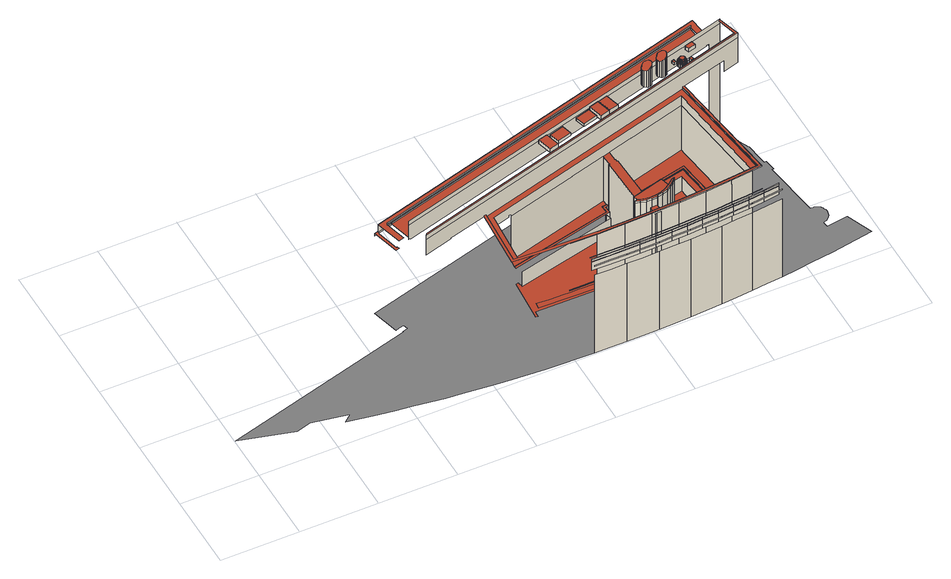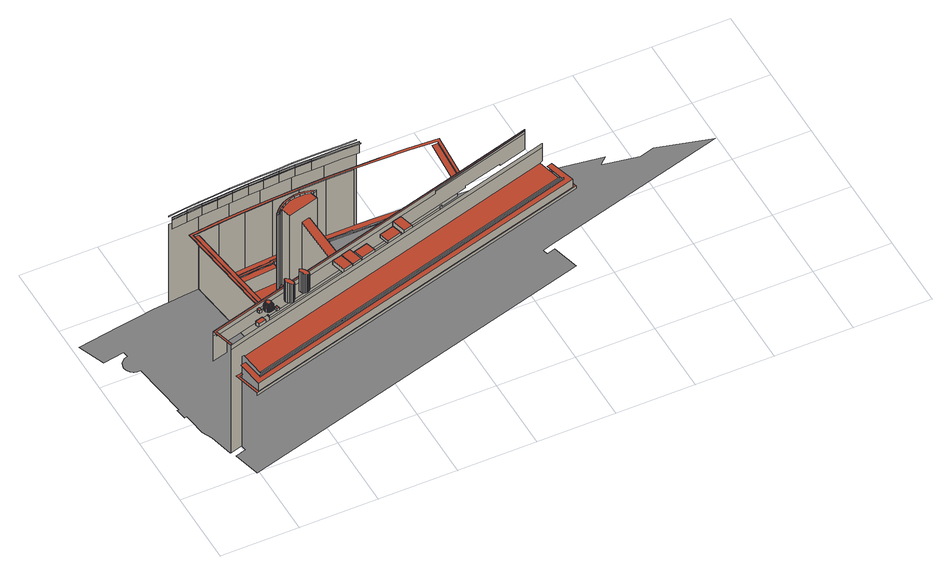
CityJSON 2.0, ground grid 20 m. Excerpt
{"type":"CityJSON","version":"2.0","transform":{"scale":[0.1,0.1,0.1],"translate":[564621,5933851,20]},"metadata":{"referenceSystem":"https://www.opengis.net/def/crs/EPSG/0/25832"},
"CityObjects":{
"building1":{"type":"Building","attributes":{"Grundfläche 2D":"5459.755037","Grundhöhe NN":"20.637"},"children":["building1-1","building1-2","building1-3","building1-4","building1-5","building1-6","building1-7","building1-8","building1-9","building1-10","building1-11","building1-12"],"geometry":[{"type":"MultiSurface","lod":"3","boundaries":[[[0,1,2,3,4,5]],[[6,7,8,9,10,11]],[[12,13,14,15,16,17,18,19,20]],[[21,22,23,24,25,26,27,28]],[[29,30,31,32,33,34,35,36,37,38]],[[39,40,41,42,43,44,45,46,47,48,49,50,51,52,53,54,55,56,57,58,59,60,61,62]],[[36,35,34,33,32,63,64,65,66,67]],[[68,69,19,18,17,16,70,71]],[[72,73,74,75,76,77]],[[78,79,80,81,82,83,84,85]],[[86,40,39,87]],[[86,87,88,89]],[[90,91,92,1,0,93]],[[94,95,96,7,6,97]],[[48,47,46,98,99,100,101,102,50,49]],[[103,104,105,106]],[[107,108,109,110,111,112,113,114,115,116]],[[16,117,118,70]],[[119,120,121,122,123,124,36,67,125,126,127,128,129,130,131]],[[132,133,134,135,37,36,124,123,122,121,120,119,136,137,138]],[[117,16,15,139]],[[140,24,23,141]],[[142,143,144,145]],[[146,147,148,149]],[[150,151,152,153,154,137,136,155,156,157,158,159,160,161,162,163,164,165,166,167,168,169,170,171,172,145,144,173,174,175,176]],[[177,178,179,180,181,182]],[[183,184,178,177,182,185]],[[186,187,188,189,190]],[[129,128,98]],[[46,45,191,98]],[[191,129,98]],[[84,83,192,193,194,195]],[[107,196,197,108]],[[198,191,45,44]],[[199,112,111,200,201,202,203,204]],[[205,41,40,86]],[[206,129,191]],[[206,131,130,129]],[[207,119,131,206]],[[207,155,136,119]],[[208,138,137,154]],[[117,209,210,118]],[[211,212,213,214,149,148,215,216,217,218]],[[219,220,184,183,185,221,222,223,224,225,226,227]],[[228,76,75,229]],[[205,86,89,230]],[[209,117,139,231]],[[232,140,141,233]],[[196,147,146,234,235,197]],[[44,43,236,198]],[[191,198,236,237,206]],[[238,156,155,207]],[[239,161,160,240]],[[241,242,243,91,90,244]],[[245,246,247,95,94,248]],[[240,160,159,249]],[[239,250,251,163,162,161]],[[238,207,206,237]],[[252,164,163,251]],[[253,254,230,89,88,255,256,257,258,259,260,261,72,77,76,228,262,263,264,265,266,267,268,269,270]],[[249,159,158,271]],[[272,273,274,259,258,275,203,202,276,268,267,277,278,279,280,281,104,103,282,283]],[[238,237,236,43,42,284,285,157,156]],[[286,287,288,289,290,271,158,157,285]],[[291,210,209,292]],[[292,209,231,293]],[[294,232,233,295]],[[284,296,297,287,286,285]],[[296,284,42,41,205,298,299,300]],[[288,287,297,301]],[[229,302,262,228]],[[303,304,305,306,307,297,296,300,308]],[[301,297,307,309,310]],[[194,193,311,312,313,314]],[[315,166,165,316]],[[317,316,165,164,252,318,319,320]],[[252,251,250,239,240,249,271,290,289,288,301,310,321,322,323,324,325,326,327,328,318]],[[298,205,230,254]],[[145,172,329,142]],[[310,309,330,321]],[[292,331,332,291]],[[333,334,306,305]],[[234,146,149,214]],[[308,335,336,303]],[[337,338,211,218]],[[338,337,171,170]],[[331,292,293,339]],[[340,294,295,341]],[[321,330,342,322]],[[343,212,211,338]],[[234,214,213,235]],[[344,167,166,315]],[[333,305,304,345]],[[343,338,170,169]],[[213,212,343,169,168,167,344,346,347,108,197,235]],[[316,317,348,349,350,351,109,108,347,346,344,315]],[[317,320,352,348]],[[353,354,355,242,241,356]],[[357,358,359,246,245,360]],[[322,342,361,323]],[[362,363,334,333]],[[362,333,345,364]],[[349,365,366,350]],[[348,352,365,349]],[[367,351,350,366,368,369]],[[328,370,319,318]],[[369,371,372,373,374,367]],[[375,376,377,378]],[[379,380,109,351,367,381]],[[372,371,369,368,382,383]],[[384,336,335,385]],[[386,387,388,389,390,391,392,393,394,395,396,397,398,399,400,401,402,403]],[[327,404,370,328]],[[405,406,407,383,382,368,366,365,352,320,319,370,404,408,409,410,361,342,330,309,307,306,334,363,378,377,411,412,413,414]],[[415,416,417,407,406,405]],[[323,361,410,324]],[[417,416,415,418,419,420]],[[414,413,421,422]],[[417,372,383,407]],[[372,417,420,373]],[[331,423,424,332]],[[425,379,381,426]],[[326,408,404,327]],[[427,425,426,428]],[[429,430,431,432]],[[423,331,339,433]],[[434,340,341,435]],[[325,409,408,326]],[[324,410,409,325]],[[254,253,436,298]],[[436,437,299,298]],[[438,439,430,429]],[[396,395,226,225]],[[440,441,388,387]],[[442,443,444,445,375,378,363,362,446,447,448,449,450,451,452,453,454]],[[263,262,302,455]],[[452,451,450,449,448,447,446,362,364,456,457,458,459,460,461,462]],[[313,312,463,464,465,466]],[[467,468,469,470,471,472,473,474,475,476,477,478,479,480,481,482,483,384,385,484]],[[336,384,483,482,481,480,479,478,477,476,485,486,487,488,489,490,491,428,426,381,367,374,373,420,419,418,492,493,494,495,496,497,498,499,462,461,460,459,458,457,456,364,345,304,303]],[[423,500,501,424]],[[502,503,504,415,405,414,422]],[[500,423,433,505]],[[506,434,435,507]],[[415,504,503,493,492,418]],[[376,508,411,377]],[[509,510,511,512,513,475,474,473,472,471,470,469,468,467,484,385,335,308,300,299,437,514,515,516,380,379,425,427,517,518,519]],[[520,521,522,523,524,525,526,527,528,529,530,531,532,533,534,535,536,537,538,539,540,541,542,543,544,545,546,547,548,549,550,551,552,553,554,555,556,557,558,559,560,561,353,356,241,244,90,93,0,5,4,562,563,564,565,566,567,568,569,570,571,572,573,574,575,576,577,578,579,580,581,582,583,584,585,586,587,588,589,590,591,592,593,594,595,596,597,598,599,600,601]],[[560,602,603,354,353,561]],[[604,605,606,358,357,607]],[[442,454,453,608,609,610,611,612,613,502,422,421,614,508,376,375,445,444,443]],[[615,514,437,436]],[[500,616,617,501]],[[616,500,505,618]],[[619,506,507,620]],[[264,263,455,621]],[[615,436,253,270]],[[614,421,413,412]],[[611,610,609,608,453,452,622,623,624,625,626,627,613,612]],[[627,626,625,624,623,622,452,462,499,498,497,496,495,494]],[[465,464,628,629,630,631]],[[517,427,428,491]],[[487,486,485,476,475,513,512,511,510,509,519,518,490,489,488]],[[616,632,633,617]],[[632,616,618,634]],[[635,619,620,636]],[[109,380,516,110]],[[637,638,639,432,431,640,641,642,643,644,596,595]],[[558,645,646,602,560,559]],[[621,647,265,264]],[[648,649,650,605,604,651]],[[632,652,653,633]],[[652,632,634,654]],[[655,635,636,656]],[[508,614,412,411]],[[652,657,658,653]],[[627,503,502,613]],[[659,615,270,269]],[[660,515,514,615,659,201,200]],[[518,517,491,490]],[[657,652,654,661]],[[662,655,656,663]],[[503,627,494,493]],[[644,643,642,664,665,666]],[[110,516,515,660]],[[667,666,668,669,186,190,106,105]],[[110,660,200,111]],[[659,276,202,201]],[[276,659,269,268]],[[647,670,277,267,266,265]]],"semantics":{"surfaces":[{"type":"WallSurface"},{"type":"RoofSurface"},{"type":"GroundSurface"}],"values":[0,0,0,0,0,1,0,0,0,0,0,0,0,0,0,0,0,0,0,0,0,0,0,0,1,0,0,0,1,0,1,0,0,0,1,0,1,1,0,0,0,0,1,1,0,0,0,0,1,0,1,0,0,0,0,0,0,0,0,1,0,0,0,0,0,0,0,1,0,0,0,0,0,0,0,0,1,0,0,0,0,0,0,0,0,0,0,0,0,0,0,0,0,0,0,1,0,0,0,0,0,0,0,0,0,0,0,0,0,0,0,1,0,1,0,0,0,0,0,0,0,0,0,0,1,0,0,0,0,0,0,0,0,0,0,0,0,0,0,1,0,0,0,0,0,0,1,2,0,0,1,0,0,0,0,0,0,0,0,0,0,0,0,0,0,0,0,0,0,0,0,0,0,0,0,0,0,0,0,0,0,0,0,0,0,1,0,0,0,0]}}]},
"building1-1":{"type":"BuildingInstallation","parents":["building1"],"geometry":[{"type":"MultiSurface","lod":"3","boundaries":[[[671,672,673,674]],[[671,674,675,676]],[[677,678,673,672]],[[674,673,678,675]],[[672,671,676,677]]],"semantics":{"surfaces":[{"type":"RoofSurface"},{"type":"WallSurface"}],"values":[0,1,1,1,1]}}]},
"building1-2":{"type":"BuildingInstallation","parents":["building1"],"geometry":[{"type":"MultiSurface","lod":"3","boundaries":[[[679,680,681,682]],[[682,681,683,684]],[[684,685,679,682]],[[680,679,685,686]],[[686,683,681,680]]],"semantics":{"surfaces":[{"type":"RoofSurface"},{"type":"WallSurface"}],"values":[0,1,1,1,1]}}]},
"building1-3":{"type":"BuildingInstallation","parents":["building1"],"geometry":[{"type":"MultiSurface","lod":"3","boundaries":[[[687,688,689,690,691,692,693,694,695,696,697,698,699,700,701,702,703,704,705,706,707,708,709,710,711]],[[239,240,697,696]],[[689,688,712,713]],[[690,689,713,714]],[[714,715,691,690]],[[715,716,692,691]],[[693,692,716,717]],[[717,251,250,239,696,695,694,693]],[[240,249,698,697]],[[249,271,699,698]],[[271,290,289,288,702,701,700,699]],[[288,301,703,702]],[[301,310,704,703]],[[310,321,705,704]],[[321,322,706,705]],[[322,323,707,706]],[[324,708,707,323]],[[324,325,709,708]],[[325,326,710,709]],[[326,327,711,710]],[[327,328,718,687,711]],[[718,712,688,687]]],"semantics":{"surfaces":[{"type":"RoofSurface"},{"type":"WallSurface"}],"values":[0,1,1,1,1,1,1,1,1,1,1,1,1,1,1,1,1,1,1,1,1,1]}}]},
"building1-4":{"type":"BuildingInstallation","parents":["building1"],"geometry":[{"type":"MultiSurface","lod":"3","boundaries":[[[719,720,721,722]],[[722,721,723,724]],[[719,722,724,725]],[[720,719,725,726]],[[721,720,726,723]]],"semantics":{"surfaces":[{"type":"RoofSurface"},{"type":"WallSurface"}],"values":[0,1,1,1,1]}}]},
"building1-5":{"type":"BuildingInstallation","parents":["building1"],"geometry":[{"type":"MultiSurface","lod":"3","boundaries":[[[727,728,729,730]],[[731,732,728,727]],[[733,731,727,730]],[[732,734,729,728]],[[734,733,730,729]]],"semantics":{"surfaces":[{"type":"RoofSurface"},{"type":"WallSurface"}],"values":[0,1,1,1,1]}}]},
"building1-6":{"type":"BuildingInstallation","parents":["building1"],"geometry":[{"type":"MultiSurface","lod":"3","boundaries":[[[735,736,737,738]],[[735,738,739,740]],[[738,737,741,739]],[[736,735,740,742]],[[742,741,737,736]]],"semantics":{"surfaces":[{"type":"RoofSurface"},{"type":"WallSurface"}],"values":[0,1,1,1,1]}}]},
"building1-7":{"type":"BuildingInstallation","parents":["building1"],"geometry":[{"type":"MultiSurface","lod":"3","boundaries":[[[743,744,745,746,747,748,749,750,751,752,753,754,755,756,757,758,759,760]],[[747,746,761,762]],[[748,747,762,763]],[[764,761,746,745]],[[749,748,763,765]],[[765,766,750,749]],[[766,767,751,750]],[[767,768,752,751]],[[753,752,768,769]],[[754,753,769,770]],[[755,754,770,771]],[[771,772,756,755]],[[772,773,757,756]],[[773,774,758,757]],[[774,775,759,758]],[[775,776,760,759]],[[776,777,743,760]],[[777,778,744,743]],[[778,764,745,744]]],"semantics":{"surfaces":[{"type":"RoofSurface"},{"type":"WallSurface"}],"values":[0,1,1,1,1,1,1,1,1,1,1,1,1,1,1,1,1,1,1]}}]},
"building1-8":{"type":"BuildingInstallation","parents":["building1"],"geometry":[{"type":"MultiSurface","lod":"3","boundaries":[[[779,780,781,782,783,784,785,786,787,788,789,790,791,792,793,794,795,796]],[[783,782,797,798]],[[784,783,798,799]],[[782,781,800,797]],[[785,784,799,801]],[[786,785,801,802]],[[787,786,802,803]],[[788,787,803,804]],[[789,788,804,805]],[[790,789,805,806]],[[791,790,806,807]],[[792,791,807,808]],[[793,792,808,809]],[[794,793,809,810]],[[795,794,810,811]],[[796,795,811,812]],[[779,796,812,813]],[[780,779,813,814]],[[781,780,814,800]]],"semantics":{"surfaces":[{"type":"RoofSurface"},{"type":"WallSurface"}],"values":[0,1,1,1,1,1,1,1,1,1,1,1,1,1,1,1,1,1,1]}}]},
"building1-9":{"type":"BuildingInstallation","parents":["building1"],"geometry":[{"type":"MultiSurface","lod":"3","boundaries":[[[815,816,817,818,819,820]],[[818,817,821,822]],[[819,818,822,823]],[[824,815,820,819,823,825]],[[821,817,816,815,824,826]]],"semantics":{"surfaces":[{"type":"RoofSurface"},{"type":"WallSurface"}],"values":[0,1,1,1,1]}}]},
"building1-10":{"type":"BuildingInstallation","parents":["building1"],"geometry":[{"type":"MultiSurface","lod":"3","boundaries":[[[827,828,829,830,831,832,833,834,835,836,837,838,839,840,841,842,843,844,845,846,847,848,849,850,851,852,853,854,855,856,857,858,859,860,861,862]],[[863,864,856,855]],[[865,857,856,864]],[[866,867,854,853,868]],[[863,855,854,867]],[[869,858,857,865]],[[869,870,871,859,858]],[[872,860,859,871]],[[873,874,861,860,872]],[[874,875,862,861]],[[875,876,827,862]],[[877,828,827,876]],[[878,828,877]],[[878,879,829,828]],[[880,881,830,829,879]],[[882,883,831,830,881]],[[884,832,831,883]],[[885,833,832,884]],[[886,834,833,885]],[[887,834,886]],[[888,835,834,887]],[[889,835,888]],[[890,891,836,835,889]],[[892,893,837,836,891]],[[894,895,838,837,893]],[[896,897,839,838,895]],[[898,840,839,897]],[[899,841,840,898]],[[900,841,899]],[[900,901,842,841]],[[902,903,843,842,901]],[[904,905,844,843,903]],[[906,845,844,905]],[[907,908,846,845,906]],[[909,847,846,908]],[[910,911,848,847,909]],[[912,849,848,911]],[[913,914,850,849,912]],[[914,915,916,851,850]],[[917,852,851,916]],[[918,852,917]],[[919,868,853,852,918]],[[863,920,921,864]],[[864,921,922,865]],[[923,924,925,867,866,868]],[[925,920,863,867]],[[922,926,869,865]],[[926,927,928,871,870,869]],[[928,929,872,871]],[[929,930,931,874,873,872]],[[931,932,875,874]],[[932,933,876,875]],[[933,934,877,876]],[[934,935,936,879,878,877]],[[936,937,938,881,880,879]],[[938,939,940,883,882,881]],[[940,941,884,883]],[[941,942,885,884]],[[942,943,886,885]],[[943,944,887,886]],[[944,945,888,887]],[[945,946,889,888]],[[946,947,948,891,890,889]],[[948,949,892,891]],[[949,950,893,892]],[[950,951,894,893]],[[895,894,951,952]],[[952,953,954,897,896,895]],[[954,955,898,897]],[[955,956,899,898]],[[956,957,900,899]],[[957,958,901,900]],[[958,959,960,903,902,901]],[[960,961,962,905,904,903]],[[962,963,906,905]],[[963,964,965,908,907,906]],[[965,966,909,908]],[[966,967,968,911,910,909]],[[968,969,912,911]],[[969,970,971,914,913,912]],[[971,972,973,916,915,914]],[[973,974,917,916]],[[974,975,918,917]],[[975,976,923,868,919,918]]],"semantics":{"surfaces":[{"type":"RoofSurface"},{"type":"WallSurface"}],"values":[0,0,0,0,0,0,0,0,0,0,0,0,0,0,0,0,0,0,0,0,0,0,0,0,0,0,0,0,0,0,0,0,0,0,0,0,0,0,0,0,0,0,1,1,1,1,1,1,1,1,1,1,1,1,1,1,1,1,1,1,1,1,1,1,1,1,1,1,1,1,1,1,1,1,1,1,1,1,1,1,1,1,1,1]}}]},
"building1-11":{"type":"BuildingInstallation","parents":["building1"],"geometry":[{"type":"MultiSurface","lod":"3","boundaries":[[[977,978,979,980]],[[980,979,981,982]],[[977,980,982,983]],[[983,984,978,977]],[[979,978,984,981]]],"semantics":{"surfaces":[{"type":"RoofSurface"},{"type":"WallSurface"}],"values":[0,1,1,1,1]}}]},
"building1-12":{"type":"BuildingInstallation","parents":["building1"],"geometry":[{"type":"MultiSurface","lod":"3","boundaries":[[[985,986,987,988]],[[988,987,989,990]],[[985,988,990,991]],[[986,985,991,992]],[[987,986,992,989]]],"semantics":{"surfaces":[{"type":"RoofSurface"},{"type":"WallSurface"}],"values":[0,1,1,1,1]}}]}
},
"vertices":[
[932,4,6],[932,4,254],[892,4,254],[851,4,254],[851,4,6],[892,4,6],[932,5,281],[932,5,284],[892,5,284],[851,5,284],[851,5,281],[892,5,281],[891,19,284],[892,19,284],[932,19,284],[973,20,284],[973,20,289],[932,19,289],[892,19,289],[851,20,289],[851,20,284],[892,19,254],[932,19,254],[973,20,254],[973,20,281],[932,19,281],[892,19,281],[851,20,281],[851,20,254],[878,113,110],[861,113,110],[843,113,110],[843,113,111],[861,113,111],[878,113,111],[895,113,111],[913,113,111],[913,113,110],[895,113,110],[902,93,111],[972,93,111],[1041,95,111],[1050,95,111],[1050,106,111],[995,104,111],[994,108,111],[982,107,111],[965,107,111],[948,107,111],[930,107,111],[913,106,111],[895,106,111],[878,107,111],[861,107,111],[843,107,111],[826,107,111],[809,108,111],[791,108,111],[774,109,111],[757,110,111],[756,96,111],[762,96,111],[832,94,111],[843,113,113],[861,113,113],[878,113,113],[895,113,113],[913,113,113],[892,19,291],[851,20,291],[973,20,291],[932,19,291],[832,87,291],[832,87,289],[902,86,289],[972,87,289],[972,87,291],[902,86,291],[892,26,289],[851,26,289],[851,26,291],[892,26,291],[932,26,291],[973,26,291],[973,26,289],[932,26,289],[972,93,289],[902,93,289],[902,93,291],[972,93,291],[1014,5,6],[1014,5,254],[973,4,254],[973,4,6],[1014,6,281],[1014,6,284],[973,5,284],[973,5,281],[982,107,113],[965,107,113],[948,107,113],[930,107,113],[913,106,113],[528,206,335],[1444,460,335],[1444,460,348],[528,206,348],[768,257,254],[1039,332,254],[1057,337,254],[1269,396,254],[1269,396,284],[717,243,284],[717,243,254],[762,256,254],[762,256,260],[768,257,260],[1013,20,289],[1013,20,291],[1000,114,111],[999,114,111],[982,113,111],[965,113,111],[948,113,111],[930,113,111],[930,113,113],[948,113,113],[965,113,113],[982,113,113],[994,114,113],[999,114,113],[1000,114,114],[982,113,110],[965,113,110],[948,113,110],[930,113,110],[1000,114,63],[999,114,63],[999,114,110],[1013,20,284],[1013,20,281],[1013,20,254],[1030,276,110],[775,216,110],[775,216,63],[1030,276,63],[1029,296,112],[766,235,112],[766,235,114],[1029,296,114],[759,116,63],[764,115,63],[764,116,63],[764,130,63],[999,128,63],[999,111,63],[1049,112,63],[1049,118,63],[1040,118,63],[1026,122,63],[1014,126,63],[1021,129,63],[1025,127,63],[1026,127,63],[1021,145,63],[1044,151,63],[1038,303,63],[1041,303,63],[1041,308,63],[1041,310,63],[1034,309,63],[1035,292,63],[1027,290,63],[772,230,63],[768,229,63],[766,228,63],[758,116,63],[500,333,288],[493,331,288],[493,331,291],[500,333,291],[1387,580,291],[1387,580,288],[500,333,285],[493,331,285],[1387,580,285],[1438,464,348],[1438,464,335],[794,285,335],[794,285,345],[531,211,348],[994,108,114],[1013,27,291],[1053,29,291],[1053,29,289],[1013,27,289],[768,257,112],[1039,332,112],[995,104,114],[707,99,284],[1305,115,284],[1320,116,284],[1281,415,284],[703,254,284],[693,100,284],[1041,95,289],[999,111,114],[999,111,111],[999,128,110],[1054,22,289],[1054,22,291],[1034,309,114],[1041,310,114],[1040,316,114],[1028,315,114],[766,230,114],[766,228,114],[768,229,114],[1035,292,114],[494,274,285],[507,278,285],[1395,524,285],[1408,527,285],[1408,529,285],[1407,534,285],[1399,598,285],[475,341,285],[476,337,285],[1042,89,291],[1042,89,289],[1041,95,291],[1054,22,284],[1054,22,281],[1054,22,254],[1028,315,112],[1040,316,112],[1050,106,114],[1049,112,114],[1049,112,111],[1021,129,300],[1014,126,300],[1095,8,6],[1095,8,254],[1054,6,254],[1054,6,6],[1095,9,281],[1095,9,284],[1054,8,284],[1054,8,281],[1026,122,300],[1025,127,300],[1026,127,300],[1021,145,300],[1181,103,291],[1111,98,291],[832,94,291],[762,96,291],[693,100,291],[703,254,291],[696,252,291],[686,93,291],[762,89,291],[1112,92,291],[1181,96,291],[1251,102,291],[1327,111,291],[1287,416,291],[1287,417,291],[1281,415,291],[1320,116,291],[1250,109,291],[1040,118,300],[600,226,289],[607,228,289],[696,252,289],[703,254,289],[1281,415,289],[1287,417,289],[1381,443,289],[1405,449,289],[1405,449,254],[1444,460,254],[528,206,285],[600,226,285],[1050,95,278],[1049,118,278],[1050,118,278],[1054,117,278],[1054,117,300],[1050,118,300],[1049,118,300],[1094,24,291],[1094,24,289],[1094,24,284],[1094,24,281],[1094,24,254],[1067,96,278],[1066,118,278],[1111,98,289],[1111,98,112],[1067,96,112],[1066,118,300],[1112,92,289],[1066,107,114],[1066,113,114],[1066,113,112],[1066,113,63],[1066,118,63],[1066,107,112],[1068,119,63],[1068,119,300],[1094,31,291],[1134,33,291],[1134,33,289],[1094,31,289],[1038,303,254],[1044,151,254],[1067,158,254],[1102,168,300],[1102,168,63],[1067,158,63],[1083,122,300],[1096,127,300],[1108,135,300],[1119,144,300],[1128,154,300],[1120,152,300],[1115,147,300],[1109,142,300],[1027,290,110],[1083,122,63],[1134,26,289],[1134,26,291],[1116,116,112],[1116,116,63],[1122,110,112],[1122,110,114],[1035,292,112],[1034,309,112],[1134,26,284],[1134,26,281],[1134,26,254],[1096,127,63],[1041,310,112],[1041,303,254],[1116,116,114],[1041,308,254],[1041,310,254],[1062,304,254],[1059,304,254],[1059,310,254],[1058,311,254],[1062,304,63],[1176,13,6],[1176,13,254],[1135,10,254],[1135,10,6],[1176,14,281],[1176,14,284],[1135,12,284],[1135,12,281],[1108,135,63],[1116,118,112],[1116,118,63],[1116,118,114],[1059,304,63],[1059,310,63],[1058,311,114],[1058,311,63],[1058,311,112],[1109,142,63],[1059,311,112],[1065,311,112],[1065,311,114],[1059,311,114],[1117,118,110],[1116,133,110],[1116,133,63],[1117,118,63],[1058,316,112],[1057,337,112],[1058,316,114],[1059,311,63],[1065,311,63],[1121,112,114],[1121,112,112],[1405,600,261],[1405,601,261],[466,341,261],[485,271,261],[494,274,261],[492,279,261],[490,278,261],[475,337,261],[476,337,261],[475,341,261],[1399,598,261],[1400,594,261],[1401,595,261],[1416,536,261],[1407,534,261],[1408,529,261],[1409,529,261],[1423,532,261],[1115,147,63],[1065,298,63],[1065,304,63],[1065,310,63],[1120,152,63],[1128,154,63],[1119,144,63],[1256,144,63],[1233,323,63],[1071,286,63],[1068,299,63],[1065,298,112],[1065,304,112],[1065,310,112],[1065,298,114],[1065,304,114],[1065,310,114],[1071,286,110],[1068,299,110],[1175,29,289],[1175,29,291],[1071,317,112],[1071,317,114],[1071,306,112],[1071,306,114],[1381,572,288],[502,327,288],[519,265,288],[1389,507,288],[1175,29,284],[1175,29,281],[1175,29,254],[1181,103,289],[1181,103,112],[1381,572,291],[502,327,291],[1405,601,253],[466,341,253],[1160,121,110],[1149,120,110],[1138,120,110],[1127,119,110],[1117,118,112],[1127,119,112],[1138,120,112],[1149,120,112],[1160,121,112],[1172,122,112],[1183,123,112],[1183,123,110],[1172,122,110],[1181,96,289],[1117,118,114],[1127,119,114],[1138,120,114],[1149,120,114],[1160,121,114],[1172,122,114],[1183,123,114],[1174,35,291],[1215,39,291],[1215,39,289],[1174,35,289],[1138,114,112],[1150,114,112],[1159,115,112],[1161,115,112],[1172,116,112],[1182,117,112],[1183,117,112],[1195,118,112],[1206,119,112],[1206,119,114],[1195,118,114],[1183,117,114],[1172,116,114],[1161,115,114],[1150,114,114],[1138,114,114],[1127,113,114],[1127,113,112],[1217,120,114],[1228,121,114],[1239,122,114],[1251,123,114],[1262,124,114],[1279,126,114],[1250,347,114],[1068,299,114],[1245,340,114],[1272,131,114],[1261,130,114],[1239,128,114],[1216,126,114],[1205,125,114],[1194,124,114],[1215,32,289],[1215,32,291],[1245,340,110],[1245,340,112],[1068,299,112],[1215,32,284],[1215,32,281],[1215,32,254],[1256,144,110],[1251,123,112],[1250,123,112],[1239,122,112],[1228,121,112],[1217,120,112],[1250,109,112],[1305,115,112],[1269,396,112],[1250,347,112],[1279,126,112],[1262,124,112],[1462,389,6],[1465,370,6],[1471,371,6],[1475,343,6],[1471,343,6],[1491,193,6],[1494,193,6],[1500,193,6],[1501,193,6],[1502,192,6],[1507,191,6],[1507,190,6],[1508,190,6],[1513,187,6],[1513,186,6],[1514,186,6],[1517,181,6],[1518,181,6],[1518,180,6],[1520,175,6],[1521,174,6],[1522,169,6],[1521,164,6],[1520,159,6],[1518,154,6],[1515,150,6],[1515,149,6],[1511,146,6],[1507,143,6],[1502,141,6],[1498,140,6],[1497,140,6],[1499,124,6],[1554,133,6],[1581,65,6],[1472,46,6],[1418,39,6],[1378,33,6],[1337,28,6],[1297,24,6],[1257,20,6],[1216,16,6],[810,5,6],[770,6,6],[729,8,6],[688,10,6],[648,13,6],[607,16,6],[567,20,6],[527,24,6],[486,28,6],[446,33,6],[406,39,6],[366,44,6],[326,51,6],[251,63,6],[272,80,6],[179,97,6],[141,86,6],[140,86,6],[4,122,6],[498,259,6],[497,260,6],[511,264,6],[507,278,6],[494,274,6],[485,271,6],[466,341,6],[1405,601,6],[1405,600,6],[1423,532,6],[1409,529,6],[1408,529,6],[1408,527,6],[1395,524,6],[1397,509,6],[1428,518,6],[1428,516,6],[1430,517,6],[1445,456,6],[1457,430,6],[1457,429,6],[1257,20,254],[1216,16,254],[1257,21,281],[1257,21,284],[1216,18,284],[1216,18,281],[1194,124,110],[1205,125,110],[1216,126,110],[1239,128,110],[1261,130,110],[1272,131,110],[1233,323,110],[1250,109,289],[1255,35,289],[1255,35,291],[1255,35,284],[1255,35,281],[1255,35,254],[1251,102,289],[1194,124,112],[1205,125,112],[1216,126,112],[1239,128,112],[1261,130,112],[1272,131,112],[1255,42,291],[1295,46,291],[1295,46,289],[1255,42,289],[1295,39,289],[1295,39,291],[1295,39,284],[1295,39,281],[1295,39,254],[1397,509,288],[1397,509,291],[1389,507,291],[519,265,291],[512,263,291],[512,263,335],[1397,509,335],[1428,518,335],[1337,28,254],[1297,24,254],[1327,111,289],[1337,30,281],[1337,30,284],[1297,25,284],[1297,25,281],[1296,39,289],[1296,39,291],[1296,39,284],[1296,39,281],[1296,39,254],[1336,44,289],[1336,44,291],[1320,116,289],[1305,115,254],[1336,44,284],[1336,44,281],[1336,44,254],[512,263,348],[1397,509,348],[1428,518,348],[1428,516,348],[1424,512,348],[1425,510,348],[1287,416,289],
[891,362,347],[901,325,347],[925,331,347],[915,368,347],[915,368,335],[891,362,335],[901,325,335],[925,331,335],
[967,352,344],[960,378,344],[923,367,344],[930,342,344],[923,367,335],[930,342,335],[967,352,335],[960,378,335],
[1105,139,306],[1094,132,306],[1081,126,306],[1068,123,306],[1054,122,306],[1041,123,306],[1028,126,306],[1026,127,306],[1025,127,306],[1021,129,306],[1014,126,306],[1026,122,306],[1040,118,306],[1049,118,306],[1050,118,306],[1054,117,306],[1066,118,306],[1068,119,306],[1083,122,306],[1096,127,306],[1108,135,306],[1119,144,306],[1128,154,306],[1120,152,306],[1115,147,306],[1094,132,300],[1081,126,300],[1068,123,300],[1054,122,300],[1041,123,300],[1028,126,300],[1105,139,300],
[1044,374,344],[1037,399,344],[1000,389,344],[1007,364,344],[1000,389,335],[1007,364,335],[1044,374,335],[1037,399,335],
[1065,410,347],[1041,403,347],[1051,366,347],[1075,373,347],[1065,410,335],[1041,403,335],[1075,373,335],[1051,366,335],
[1067,410,347],[1077,374,347],[1101,380,347],[1091,417,347],[1091,417,335],[1067,410,335],[1101,380,335],[1077,374,335],
[1190,433,391],[1187,431,388],[1184,427,386],[1183,423,385],[1183,419,384],[1185,415,385],[1189,412,387],[1192,410,389],[1196,410,391],[1200,411,393],[1203,413,396],[1205,417,398],[1207,421,399],[1206,426,399],[1204,429,399],[1201,432,397],[1197,434,395],[1193,434,393],[1183,423,335],[1183,419,335],[1185,415,335],[1184,427,335],[1189,412,335],[1192,410,335],[1196,410,335],[1200,411,335],[1203,413,335],[1205,417,335],[1207,421,335],[1206,426,335],[1204,429,335],[1201,432,335],[1197,434,335],[1193,434,335],[1190,433,335],[1187,431,335],
[1234,446,391],[1231,443,388],[1228,440,386],[1227,435,385],[1227,431,385],[1229,428,385],[1232,424,387],[1236,423,389],[1240,422,391],[1244,423,393],[1247,426,396],[1249,429,398],[1250,434,399],[1250,438,399],[1248,442,399],[1245,445,397],[1241,446,395],[1237,447,393],[1227,435,335],[1227,431,335],[1229,428,335],[1228,440,335],[1232,424,335],[1236,423,335],[1240,422,335],[1244,423,335],[1247,426,335],[1249,429,335],[1250,434,335],[1250,438,335],[1248,442,335],[1245,445,335],[1241,446,335],[1237,447,335],[1234,446,335],[1231,443,335],
[1282,447,342],[1282,448,342],[1280,456,342],[1274,454,342],[1276,446,342],[1281,447,342],[1280,456,335],[1274,454,335],[1276,446,335],[1282,447,335],[1281,447,335],[1282,448,335],
[1288,441,356],[1288,440,356],[1288,439,356],[1288,438,356],[1288,437,356],[1289,436,356],[1290,435,356],[1291,434,356],[1292,433,356],[1294,433,356],[1295,433,356],[1296,434,356],[1297,434,356],[1298,434,356],[1298,435,356],[1299,436,356],[1300,437,356],[1300,438,356],[1300,439,356],[1300,440,356],[1300,441,356],[1300,442,356],[1299,443,356],[1298,444,356],[1298,445,356],[1297,445,356],[1296,446,356],[1295,446,356],[1294,446,356],[1293,446,356],[1292,445,356],[1291,445,356],[1290,444,356],[1289,444,356],[1288,443,356],[1288,442,356],[1294,451,346],[1292,451,346],[1290,450,346],[1296,451,346],[1295,451,346],[1297,451,346],[1288,450,346],[1287,449,346],[1286,448,346],[1285,447,346],[1284,446,346],[1284,445,346],[1283,444,346],[1282,442,346],[1282,440,346],[1282,439,346],[1282,438,346],[1283,437,346],[1283,436,346],[1283,435,346],[1284,434,346],[1285,432,346],[1286,431,346],[1288,430,346],[1289,429,346],[1290,429,346],[1291,428,346],[1292,428,346],[1293,428,346],[1294,428,346],[1295,428,346],[1296,428,346],[1297,428,346],[1298,429,346],[1299,429,346],[1301,430,346],[1302,431,346],[1302,432,346],[1303,433,346],[1304,433,346],[1304,435,346],[1305,435,346],[1305,437,346],[1305,438,346],[1305,439,346],[1305,440,346],[1305,442,346],[1305,444,346],[1304,444,346],[1304,446,346],[1303,447,346],[1302,447,346],[1301,448,346],[1301,449,346],[1300,450,346],[1299,450,346],[1298,450,346],[1294,451,335],[1292,451,335],[1290,450,335],[1297,451,335],[1296,451,335],[1295,451,335],[1288,450,335],[1287,449,335],[1286,448,335],[1285,447,335],[1284,446,335],[1284,445,335],[1283,444,335],[1282,442,335],[1282,440,335],[1282,439,335],[1282,438,335],[1283,437,335],[1283,436,335],[1283,435,335],[1284,434,335],[1285,432,335],[1286,431,335],[1288,430,335],[1289,429,335],[1290,429,335],[1291,428,335],[1292,428,335],[1293,428,335],[1294,428,335],[1295,428,335],[1296,428,335],[1297,428,335],[1298,429,335],[1299,429,335],[1301,430,335],[1302,431,335],[1302,432,335],[1303,433,335],[1304,433,335],[1304,435,335],[1305,435,335],[1305,437,335],[1305,438,335],[1305,439,335],[1305,440,335],[1305,442,335],[1305,444,335],[1304,444,335],[1304,446,335],[1303,447,335],[1302,447,335],[1301,448,335],[1301,449,335],[1300,450,335],[1299,450,335],[1298,450,335],
[1315,435,344],[1321,437,344],[1319,445,344],[1313,443,344],[1319,445,335],[1313,443,335],[1315,435,335],[1321,437,335],
[1321,479,347],[1324,468,347],[1343,473,347],[1340,484,347],[1343,473,335],[1340,484,335],[1321,479,335],[1324,468,335]
]}
